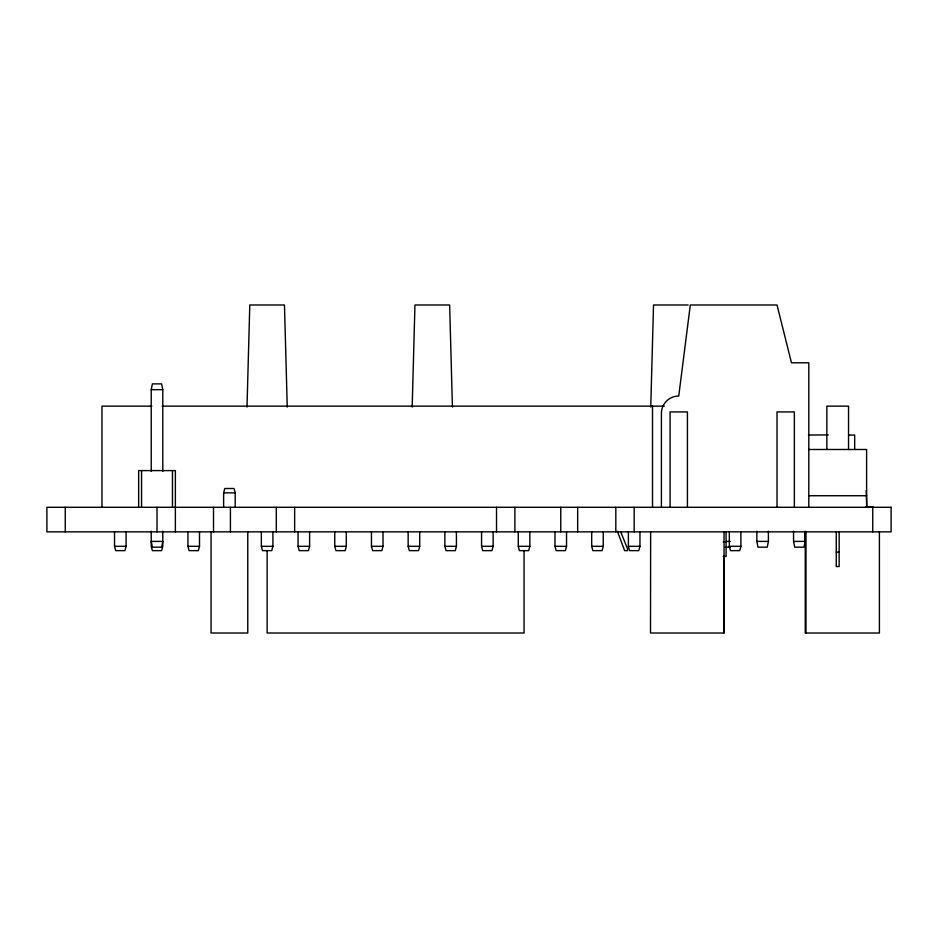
<?xml version="1.0" encoding="UTF-8"?>
<svg xmlns="http://www.w3.org/2000/svg" width="938" height="938" viewBox="0 0 938 938"><rect width="100%" height="100%" fill="white"/><g stroke="black" fill="none" stroke-linecap="round" stroke-linejoin="round"><path stroke-width="1.41" d="M246.999 407.069L249.789 304.991L284.472 304.991L287.251 407.069M412.169 407.069L414.959 304.991L449.642 304.991L452.421 407.069M650.749 407.069L653.528 304.991L688.211 304.991M151.229 471.368L151.229 389.669L152.39 383.888L161.641 383.888L162.79 389.669L162.79 471.368M768.41 531.189L768.41 541.402L767.261 547.182L758.01 547.182L756.849 541.402L756.849 531.189M805.121 531.189L805.121 541.402L803.96 547.182L794.721 547.182L793.56 541.402L793.56 531.189M126.091 531.858L126.091 546.315L124.93 550.641L115.679 550.641L114.53 546.315L114.53 531.858M199.501 531.858L199.501 546.315L198.34 550.641L189.089 550.641L187.94 546.315L187.94 531.858M223.631 507.294L223.631 492.849L224.792 488.51L234.031 488.51L235.192 492.849L235.192 507.294M272.911 531.858L272.911 546.315L271.75 550.641L262.499 550.641L261.35 546.315L261.35 531.858M309.61 531.858L309.61 546.315L308.45 550.641L299.21 550.641L298.05 546.315L298.05 531.858M346.31 531.858L346.31 546.315L345.161 550.641L335.91 550.641L334.749 546.315L334.749 531.858M383.021 531.858L383.021 546.315L381.86 550.641L372.621 550.641L371.46 546.315L371.46 531.858M419.72 531.858L419.72 546.315L418.571 550.641L409.32 550.641L408.159 546.315L408.159 531.858M456.431 531.858L456.431 546.315L455.27 550.641L446.019 550.641L444.87 546.315L444.87 531.858M493.13 531.858L493.13 546.315L491.981 550.641L482.73 550.641L481.569 546.315L481.569 531.858M529.841 531.858L529.841 546.315L528.68 550.641L519.429 550.641L518.28 546.315L518.28 531.858M566.54 531.858L566.54 546.315L565.38 550.641L556.14 550.641L554.979 546.315L554.979 531.858M603.251 531.858L603.251 546.315L602.09 550.641L592.839 550.641L591.69 546.315L591.69 531.858M639.951 531.858L639.951 546.315L638.79 550.641L629.55 550.641L628.39 546.315L628.39 531.858M740.891 531.858L740.891 546.315L739.73 550.641L730.479 550.641L729.33 546.315L729.33 531.858M151.229 389.669L162.79 389.669M151.839 406.142L101.961 406.142L101.961 507.294M162.086 406.142L664.339 406.142M808.439 435.044L828.231 434.892M848.902 435.044L854.682 435.044L854.682 449.49M808.802 449.49L866.606 449.49L866.606 507.294M223.631 492.849L235.192 492.849M808.802 495.733L866.606 495.733M865.668 507.083L873.255 507.083M725.93 541.402L730.268 541.402M756.849 541.402L768.41 541.402M793.56 541.402L805.121 541.402M723.186 541.976L726.071 541.976M114.53 546.315L126.091 546.315M187.94 546.315L199.501 546.315M261.35 546.315L272.911 546.315M298.05 546.315L309.61 546.315M334.749 546.315L346.31 546.315M371.46 546.315L383.021 546.315M408.159 546.315L419.72 546.315M444.87 546.315L456.431 546.315M481.569 546.315L493.13 546.315M518.28 546.315L529.841 546.315M554.979 546.315L566.54 546.315M591.69 546.315L603.251 546.315M628.39 546.315L639.951 546.315M729.33 546.315L740.891 546.315M725.273 547.182L730.55 547.182M836.262 552.095L839.147 552.095M723.186 556.422L726.071 556.422L726.071 531.787M617.415 531.33L624.638 550.641L627.522 550.641L627.463 548.648L620.628 531.588M866.243 490.68L866.818 507.294M879.398 531.858L879.398 633.009L805.261 633.009L805.261 531.858M872.75 507.294L872.75 531.858M848.538 449.49L848.538 406.142L826.87 406.142L826.87 449.49M839.147 531.764L839.147 566.54L836.262 566.54L836.262 531.764M808.802 507.294L808.802 362.783L791.461 362.783L777.016 304.991L690.309 304.991L678.749 396.024A17.341 17.341 0 0 0 661.407 413.365L661.407 507.294M805.988 531.858L805.988 633.009M794.357 507.294L794.357 411.923L777.016 411.923L777.016 507.294M724.054 531.858L724.054 633.009L650.503 633.009L650.644 531.858M723.902 556.422L723.902 633.009M687.425 507.294L687.425 411.923L670.084 411.923L670.084 507.294M652.52 406.142L652.52 507.294M634.17 507.294L634.17 531.858M615.82 507.294L615.82 531.858M577.667 507.294L577.667 531.858M560.76 507.294L560.76 531.858M524.061 550.641L524.061 633.009L267.131 633.009L267.131 550.641M514.88 507.294L514.88 531.858M496.53 507.294L496.53 531.858M294.649 507.294L294.649 531.858M276.3 507.294L276.3 531.858M247.761 531.858L247.761 633.009L211.062 633.009L211.062 531.858M230.42 507.294L230.42 531.858M213.512 507.294L213.512 531.858M175.371 531.858L175.371 470.595L138.66 470.595L138.66 507.294M172.475 470.595L172.475 507.294M162.79 531.189L162.79 546.315L161.641 550.641L152.39 550.641L151.229 546.315L151.229 531.189M157.009 507.294L157.009 531.858M141.556 470.595L141.556 507.294M65.25 507.294L65.25 531.858M162.79 541.402L161.641 547.182L152.39 547.182L151.229 541.402L162.79 541.402M891.1 507.294L46.9 507.294L46.9 531.858L891.1 531.858L891.1 507.294"/></g></svg>
